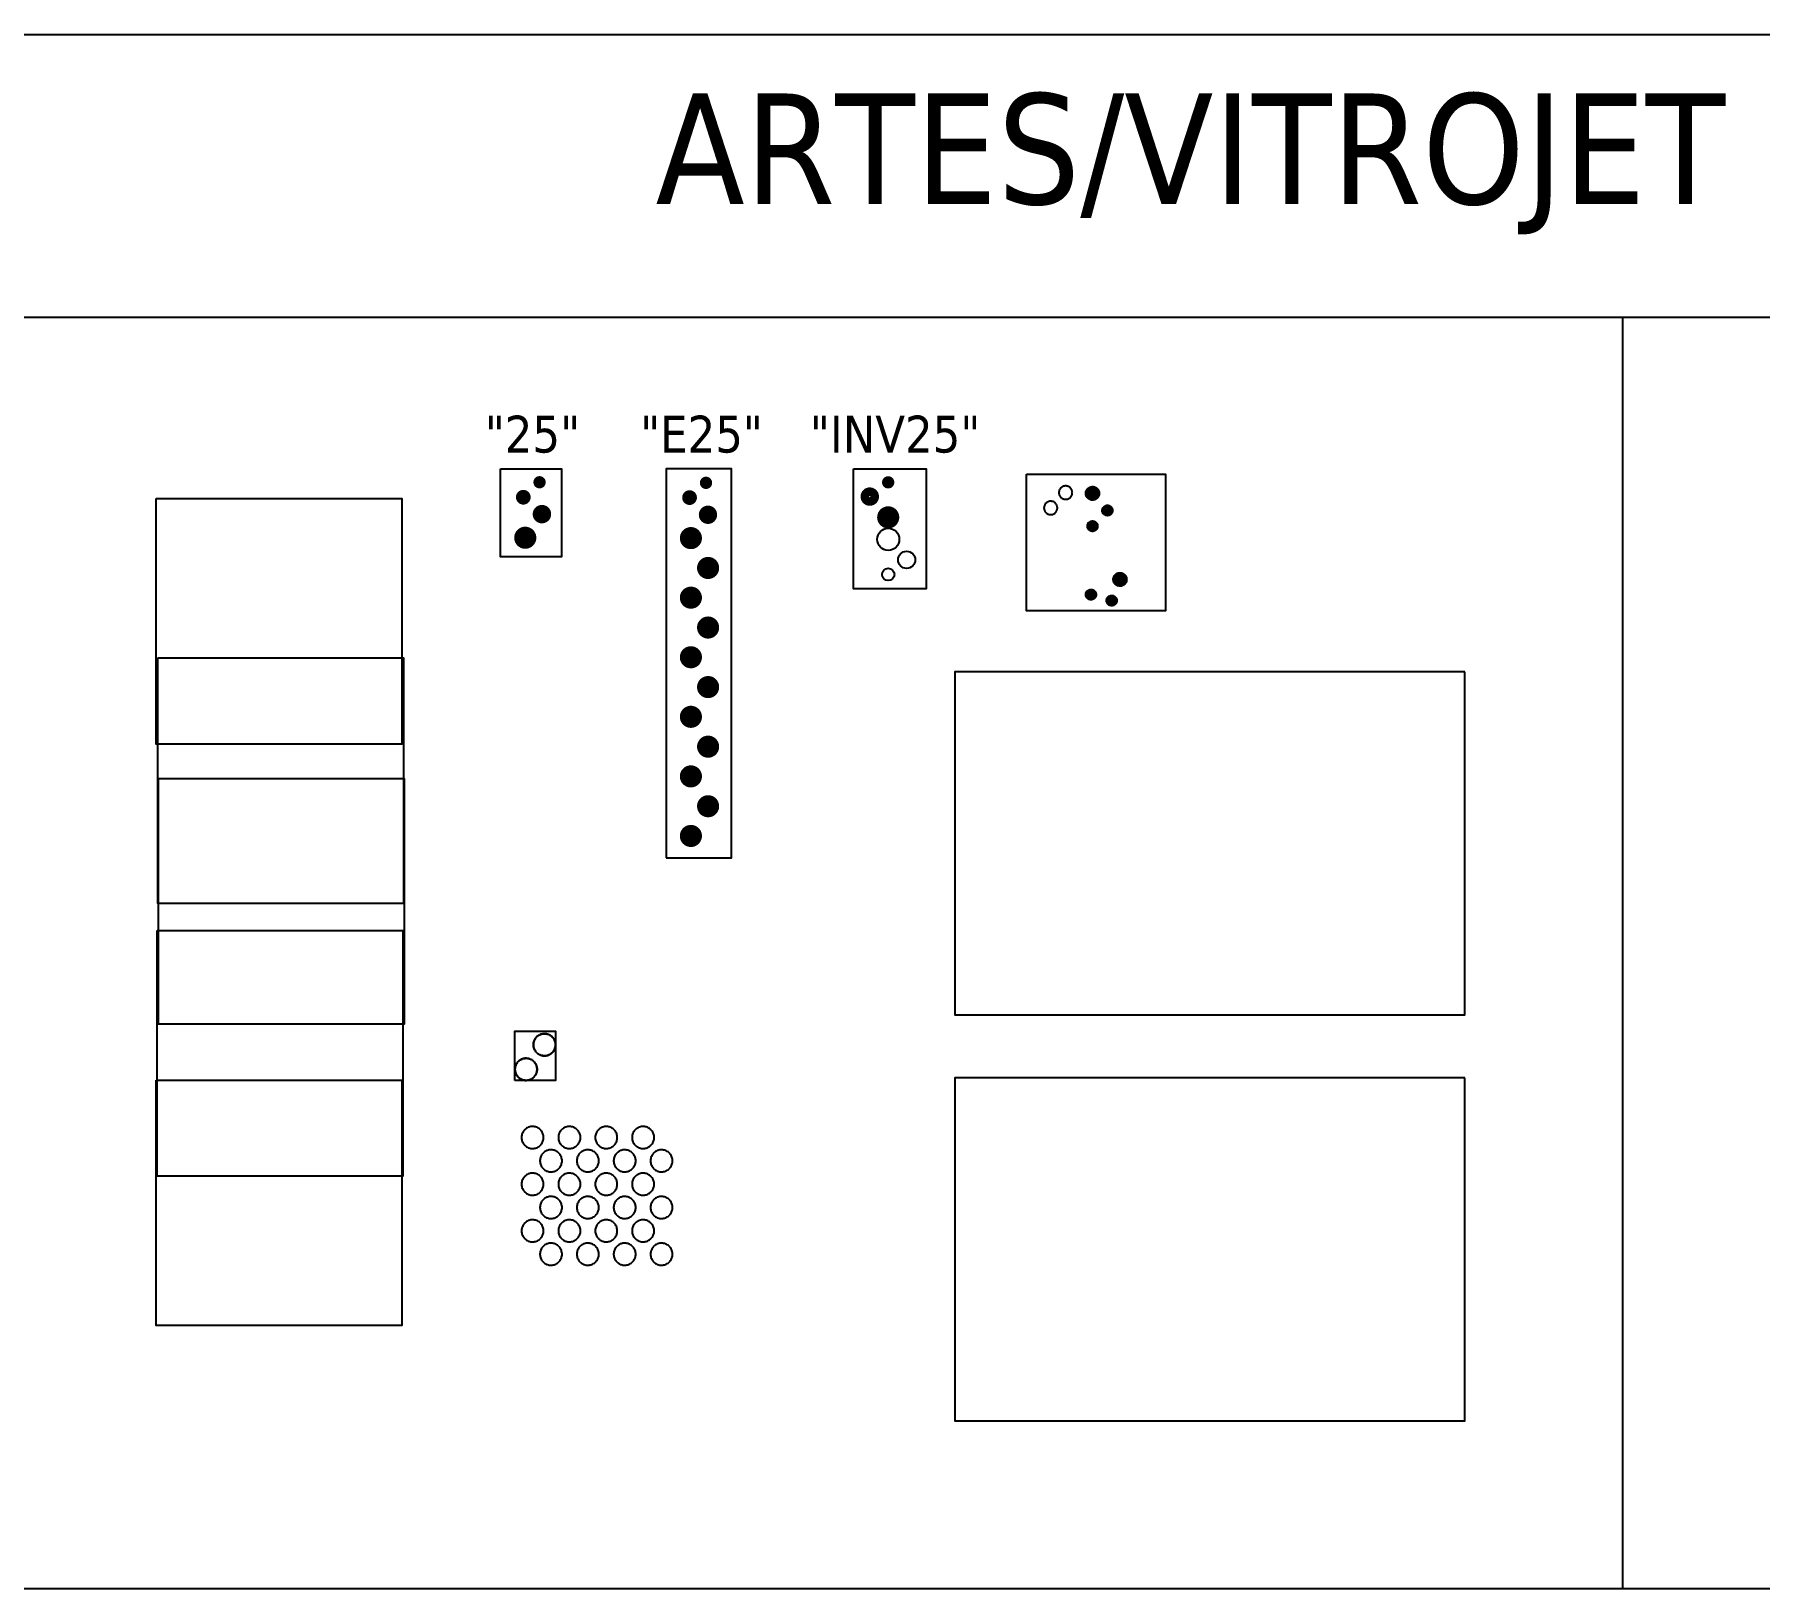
# Model space of a CAD drawing. Header units: millimetres. Extents: x -594 to -135, y 0 to 127.
# Drawn here: x -453.6 to -313.2, y 0 to 126.5 of the extents above; entities that cross this region are included whole.
import ezdxf

# ---------------------------------------------------------------- set-up
doc = ezdxf.new("R2010")
doc.units = ezdxf.units.MM
for name, color, linetype in [('contour', 7, 'Continuous'), ('Default', 7, 'Continuous'), ('LOGO2', 7, 'Continuous'), ('PEQUEÑO', 7, 'Continuous'), ('PLANES', 7, 'Continuous')]:
    doc.layers.add(name, color=color, linetype=linetype)
for name, color, linetype, true_color in [('K', 5, 'Continuous', 0x0000ff), ('K2', 3, 'Continuous', 0x00ff00), ('K3', 1, 'Continuous', 0xff0000), ('LOGO1', 7, 'Continuous', 0x9f9483)]:
    doc.layers.add(name, color=color, linetype=linetype, true_color=true_color)
doc.styles.add('Tahoma Regular', font='tahoma.ttf')

# ---------------------------------------------------------------- blocks, each defined once
blk = doc.blocks.new('25')
at = {"layer": 'K3'}
for points, const_width in [([(-1.05, 0.81, 1), (-0.45, 0.81, 1)], 0.6), ([(0.34, 2.01, 1), (0.84, 2.01, 1)], 0.5), ([(0.37, -0.59, 1), (1.12, -0.59, 1)], 0.75), ([(-1.09, -2.49, 1), (-0.19, -2.49, 1)], 0.9)]:
    blk.add_lwpolyline(points, format="xyb", close=True, dxfattribs=dict(at, const_width=const_width))
blk = doc.blocks.new('3')
at = {"layer": 'K3'}
for points in [[(0.42, 3.22), (0.42, 3.25), (0.42, 3.29), (0.41, 3.32), (0.4, 3.36), (0.39, 3.39), (0.37, 3.42), (0.35, 3.46), (0.33, 3.48), (0.3, 3.51), (0.28, 3.54), (0.25, 3.56), (0.22, 3.58), (0.19, 3.6), (0.15, 3.61), (0.12, 3.62), (0.08, 3.63), (0.05, 3.64), (0.01, 3.64), (-0.03, 3.64), (-0.06, 3.63), (-0.1, 3.63), (-0.13, 3.62), (-0.17, 3.6), (-0.2, 3.59), (-0.23, 3.57), (-0.26, 3.55), (-0.29, 3.52), (-0.32, 3.5), (-0.34, 3.47), (-0.36, 3.44), (-0.38, 3.41), (-0.39, 3.38), (-0.41, 3.34), (-0.41, 3.31), (-0.42, 3.27), (-0.42, 3.23), (-0.42, 3.2), (-0.42, 3.16), (-0.41, 3.12), (-0.41, 3.09), (-0.39, 3.05), (-0.38, 3.02), (-0.36, 2.99), (-0.34, 2.96), (-0.32, 2.93), (-0.29, 2.91), (-0.26, 2.88), (-0.23, 2.86), (-0.2, 2.84), (-0.17, 2.83), (-0.13, 2.81), (-0.1, 2.8), (-0.06, 2.8), (-0.03, 2.79), (0.01, 2.79), (0.05, 2.79), (0.08, 2.8), (0.12, 2.81), (0.15, 2.82), (0.19, 2.83), (0.22, 2.85), (0.25, 2.87), (0.28, 2.89), (0.3, 2.92), (0.33, 2.95), (0.35, 2.97), (0.37, 3.01), (0.39, 3.04), (0.4, 3.07), (0.41, 3.11), (0.42, 3.14), (0.42, 3.18)], [(1.64, 1.94), (1.64, 1.98), (1.63, 2.01), (1.62, 2.05), (1.61, 2.08), (1.6, 2.12), (1.58, 2.15), (1.56, 2.18), (1.54, 2.21), (1.52, 2.24), (1.49, 2.26), (1.46, 2.29), (1.43, 2.31), (1.4, 2.32), (1.37, 2.34), (1.33, 2.35), (1.29, 2.36), (1.26, 2.36), (1.22, 2.37), (1.19, 2.36), (1.15, 2.36), (1.11, 2.35), (1.08, 2.34), (1.04, 2.33), (1.01, 2.31), (0.98, 2.3), (0.95, 2.27), (0.92, 2.25), (0.9, 2.22), (0.87, 2.2), (0.85, 2.17), (0.84, 2.13), (0.82, 2.1), (0.81, 2.07), (0.8, 2.03), (0.79, 2), (0.79, 1.96), (0.79, 1.92), (0.79, 1.89), (0.8, 1.85), (0.81, 1.82), (0.82, 1.78), (0.84, 1.75), (0.85, 1.72), (0.87, 1.69), (0.9, 1.66), (0.92, 1.63), (0.95, 1.61), (0.98, 1.59), (1.01, 1.57), (1.04, 1.55), (1.08, 1.54), (1.11, 1.53), (1.15, 1.52), (1.19, 1.52), (1.22, 1.52), (1.26, 1.52), (1.29, 1.52), (1.33, 1.53), (1.37, 1.54), (1.4, 1.56), (1.43, 1.58), (1.46, 1.6), (1.49, 1.62), (1.52, 1.64), (1.54, 1.67), (1.56, 1.7), (1.58, 1.73), (1.6, 1.76), (1.61, 1.8), (1.62, 1.83), (1.63, 1.87), (1.64, 1.9)], [(0.55, 0.55), (0.54, 0.59), (0.54, 0.64), (0.53, 0.69), (0.51, 0.73), (0.5, 0.77), (0.47, 0.82), (0.45, 0.86), (0.42, 0.89), (0.39, 0.93), (0.36, 0.96), (0.32, 0.99), (0.28, 1.01), (0.24, 1.04), (0.2, 1.06), (0.15, 1.07), (0.11, 1.08), (0.06, 1.09), (0.01, 1.09), (-0.04, 1.09), (-0.08, 1.09), (-0.13, 1.08), (-0.17, 1.06), (-0.22, 1.05), (-0.26, 1.03), (-0.3, 1), (-0.34, 0.97), (-0.37, 0.94), (-0.41, 0.91), (-0.44, 0.87), (-0.46, 0.84), (-0.49, 0.79), (-0.51, 0.75), (-0.52, 0.71), (-0.53, 0.66), (-0.54, 0.62), (-0.55, 0.57), (-0.55, 0.52), (-0.54, 0.48), (-0.53, 0.43), (-0.52, 0.38), (-0.51, 0.34), (-0.49, 0.3), (-0.46, 0.26), (-0.44, 0.22), (-0.41, 0.18), (-0.37, 0.15), (-0.34, 0.12), (-0.3, 0.09), (-0.26, 0.07), (-0.22, 0.04), (-0.17, 0.03), (-0.13, 0.02), (-0.08, 0.01), (-0.04, 0), (0.01, 0), (0.06, 0), (0.11, 0.01), (0.15, 0.02), (0.2, 0.04), (0.24, 0.05), (0.28, 0.08), (0.32, 0.1), (0.36, 0.13), (0.39, 0.16), (0.42, 0.2), (0.45, 0.24), (0.47, 0.28), (0.5, 0.32), (0.51, 0.36), (0.53, 0.41), (0.54, 0.45), (0.54, 0.5)]]:
    blk.add_hatch(color=256, dxfattribs=at).paths.add_polyline_path(points, flags=0)
for points in [[(0.42, 3.22), (0.42, 3.25), (0.42, 3.29), (0.41, 3.32), (0.4, 3.36), (0.39, 3.39), (0.37, 3.42), (0.35, 3.46), (0.33, 3.48), (0.3, 3.51), (0.28, 3.54), (0.25, 3.56), (0.22, 3.58), (0.19, 3.6), (0.15, 3.61), (0.12, 3.62), (0.08, 3.63), (0.05, 3.64), (0.01, 3.64), (-0.03, 3.64), (-0.06, 3.63), (-0.1, 3.63), (-0.13, 3.62), (-0.17, 3.6), (-0.2, 3.59), (-0.23, 3.57), (-0.26, 3.55), (-0.29, 3.52), (-0.32, 3.5), (-0.34, 3.47), (-0.36, 3.44), (-0.38, 3.41), (-0.39, 3.38), (-0.41, 3.34), (-0.41, 3.31), (-0.42, 3.27), (-0.42, 3.23), (-0.42, 3.2), (-0.42, 3.16), (-0.41, 3.12), (-0.41, 3.09), (-0.39, 3.05), (-0.38, 3.02), (-0.36, 2.99), (-0.34, 2.96), (-0.32, 2.93), (-0.29, 2.91), (-0.26, 2.88), (-0.23, 2.86), (-0.2, 2.84), (-0.17, 2.83), (-0.13, 2.81), (-0.1, 2.8), (-0.06, 2.8), (-0.03, 2.79), (0.01, 2.79), (0.05, 2.79), (0.08, 2.8), (0.12, 2.81), (0.15, 2.82), (0.19, 2.83), (0.22, 2.85), (0.25, 2.87), (0.28, 2.89), (0.3, 2.92), (0.33, 2.95), (0.35, 2.97), (0.37, 3.01), (0.39, 3.04), (0.4, 3.07), (0.41, 3.11), (0.42, 3.14), (0.42, 3.18)], [(1.64, 1.94), (1.64, 1.98), (1.63, 2.01), (1.62, 2.05), (1.61, 2.08), (1.6, 2.12), (1.58, 2.15), (1.56, 2.18), (1.54, 2.21), (1.52, 2.24), (1.49, 2.26), (1.46, 2.29), (1.43, 2.31), (1.4, 2.32), (1.37, 2.34), (1.33, 2.35), (1.29, 2.36), (1.26, 2.36), (1.22, 2.37), (1.19, 2.36), (1.15, 2.36), (1.11, 2.35), (1.08, 2.34), (1.04, 2.33), (1.01, 2.31), (0.98, 2.3), (0.95, 2.27), (0.92, 2.25), (0.9, 2.22), (0.87, 2.2), (0.85, 2.17), (0.84, 2.13), (0.82, 2.1), (0.81, 2.07), (0.8, 2.03), (0.79, 2), (0.79, 1.96), (0.79, 1.92), (0.79, 1.89), (0.8, 1.85), (0.81, 1.82), (0.82, 1.78), (0.84, 1.75), (0.85, 1.72), (0.87, 1.69), (0.9, 1.66), (0.92, 1.63), (0.95, 1.61), (0.98, 1.59), (1.01, 1.57), (1.04, 1.55), (1.08, 1.54), (1.11, 1.53), (1.15, 1.52), (1.19, 1.52), (1.22, 1.52), (1.26, 1.52), (1.29, 1.52), (1.33, 1.53), (1.37, 1.54), (1.4, 1.56), (1.43, 1.58), (1.46, 1.6), (1.49, 1.62), (1.52, 1.64), (1.54, 1.67), (1.56, 1.7), (1.58, 1.73), (1.6, 1.76), (1.61, 1.8), (1.62, 1.83), (1.63, 1.87), (1.64, 1.9)], [(0.55, 0.55), (0.54, 0.59), (0.54, 0.64), (0.53, 0.69), (0.51, 0.73), (0.5, 0.77), (0.47, 0.82), (0.45, 0.86), (0.42, 0.89), (0.39, 0.93), (0.36, 0.96), (0.32, 0.99), (0.28, 1.01), (0.24, 1.04), (0.2, 1.06), (0.15, 1.07), (0.11, 1.08), (0.06, 1.09), (0.01, 1.09), (-0.04, 1.09), (-0.08, 1.09), (-0.13, 1.08), (-0.17, 1.06), (-0.22, 1.05), (-0.26, 1.03), (-0.3, 1), (-0.34, 0.97), (-0.37, 0.94), (-0.41, 0.91), (-0.44, 0.87), (-0.46, 0.84), (-0.49, 0.79), (-0.51, 0.75), (-0.52, 0.71), (-0.53, 0.66), (-0.54, 0.62), (-0.55, 0.57), (-0.55, 0.52), (-0.54, 0.48), (-0.53, 0.43), (-0.52, 0.38), (-0.51, 0.34), (-0.49, 0.3), (-0.46, 0.26), (-0.44, 0.22), (-0.41, 0.18), (-0.37, 0.15), (-0.34, 0.12), (-0.3, 0.09), (-0.26, 0.07), (-0.22, 0.04), (-0.17, 0.03), (-0.13, 0.02), (-0.08, 0.01), (-0.04, 0), (0.01, 0), (0.06, 0), (0.11, 0.01), (0.15, 0.02), (0.2, 0.04), (0.24, 0.05), (0.28, 0.08), (0.32, 0.1), (0.36, 0.13), (0.39, 0.16), (0.42, 0.2), (0.45, 0.24), (0.47, 0.28), (0.5, 0.32), (0.51, 0.36), (0.53, 0.41), (0.54, 0.45), (0.54, 0.5)]]:
    blk.add_lwpolyline(points, close=True, dxfattribs=at)
blk = doc.blocks.new('2')
at = {"layer": 'PLANES'}
for points in [[(-0.67, -1.81), (-0.67, -1.77), (-0.68, -1.72), (-0.69, -1.67), (-0.7, -1.63), (-0.72, -1.58), (-0.74, -1.54), (-0.76, -1.5), (-0.79, -1.47), (-0.82, -1.43), (-0.86, -1.4), (-0.89, -1.37), (-0.93, -1.34), (-0.97, -1.32), (-1.02, -1.3), (-1.06, -1.29), (-1.11, -1.28), (-1.15, -1.27), (-1.2, -1.27), (-1.25, -1.27), (-1.3, -1.27), (-1.34, -1.28), (-1.39, -1.29), (-1.43, -1.31), (-1.47, -1.33), (-1.51, -1.36), (-1.55, -1.38), (-1.59, -1.41), (-1.62, -1.45), (-1.65, -1.48), (-1.68, -1.52), (-1.7, -1.56), (-1.72, -1.61), (-1.73, -1.65), (-1.75, -1.7), (-1.75, -1.74), (-1.76, -1.79), (-1.76, -1.84), (-1.75, -1.88), (-1.75, -1.93), (-1.73, -1.97), (-1.72, -2.02), (-1.7, -2.06), (-1.68, -2.1), (-1.65, -2.14), (-1.62, -2.18), (-1.59, -2.21), (-1.55, -2.24), (-1.51, -2.27), (-1.47, -2.29), (-1.43, -2.31), (-1.39, -2.33), (-1.34, -2.34), (-1.3, -2.35), (-1.25, -2.36), (-1.2, -2.36), (-1.15, -2.36), (-1.11, -2.35), (-1.06, -2.34), (-1.02, -2.32), (-0.97, -2.3), (-0.93, -2.28), (-0.89, -2.26), (-0.86, -2.23), (-0.82, -2.19), (-0.79, -2.16), (-0.76, -2.12), (-0.74, -2.08), (-0.72, -2.04), (-0.7, -2), (-0.69, -1.95), (-0.68, -1.91), (-0.67, -1.86)], [(0.55, -0.57), (0.54, -0.52), (0.54, -0.47), (0.53, -0.43), (0.51, -0.38), (0.5, -0.34), (0.47, -0.3), (0.45, -0.26), (0.42, -0.22), (0.39, -0.18), (0.36, -0.15), (0.32, -0.12), (0.28, -0.1), (0.24, -0.07), (0.2, -0.06), (0.15, -0.04), (0.11, -0.03), (0.06, -0.02), (0.01, -0.02), (-0.04, -0.02), (-0.08, -0.03), (-0.13, -0.04), (-0.17, -0.05), (-0.22, -0.06), (-0.26, -0.09), (-0.3, -0.11), (-0.34, -0.14), (-0.37, -0.17), (-0.41, -0.2), (-0.44, -0.24), (-0.46, -0.28), (-0.49, -0.32), (-0.51, -0.36), (-0.52, -0.4), (-0.53, -0.45), (-0.54, -0.5), (-0.55, -0.54), (-0.55, -0.59), (-0.54, -0.64), (-0.53, -0.68), (-0.52, -0.73), (-0.51, -0.77), (-0.49, -0.81), (-0.46, -0.86), (-0.44, -0.89), (-0.41, -0.93), (-0.37, -0.96), (-0.34, -0.99), (-0.3, -1.02), (-0.26, -1.05), (-0.22, -1.07), (-0.17, -1.08), (-0.13, -1.1), (-0.08, -1.11), (-0.04, -1.11), (0.01, -1.11), (0.06, -1.11), (0.11, -1.1), (0.15, -1.09), (0.2, -1.08), (0.24, -1.06), (0.28, -1.03), (0.32, -1.01), (0.36, -0.98), (0.39, -0.95), (0.42, -0.91), (0.45, -0.88), (0.47, -0.84), (0.5, -0.79), (0.51, -0.75), (0.53, -0.71), (0.54, -0.66), (0.54, -0.61)]]:
    blk.add_lwpolyline(points, close=True, dxfattribs=at)
blk = doc.blocks.new('121')
at = {"color": 0, "linetype": 'ByBlock', "lineweight": -2}
for points in [[(0, 0), (0, 4), (3.3, 4), (3.3, 0)], [(3.3, 2.9), (3.3, 2.98), (3.29, 3.05), (3.27, 3.13), (3.25, 3.2), (3.22, 3.28), (3.18, 3.34), (3.14, 3.41), (3.09, 3.47), (3.04, 3.53), (2.99, 3.58), (2.93, 3.63), (2.86, 3.67), (2.79, 3.71), (2.72, 3.74), (2.65, 3.77), (2.57, 3.78), (2.5, 3.79), (2.42, 3.8), (2.34, 3.8), (2.26, 3.79), (2.19, 3.77), (2.11, 3.75), (2.04, 3.73), (1.97, 3.69), (1.91, 3.65), (1.84, 3.61), (1.78, 3.56), (1.73, 3.5), (1.68, 3.44), (1.64, 3.38), (1.6, 3.31), (1.57, 3.24), (1.54, 3.17), (1.52, 3.09), (1.51, 3.02), (1.5, 2.94), (1.5, 2.86), (1.51, 2.78), (1.52, 2.71), (1.54, 2.63), (1.57, 2.56), (1.6, 2.49), (1.64, 2.42), (1.68, 2.36), (1.73, 2.3), (1.78, 2.24), (1.84, 2.19), (1.91, 2.15), (1.97, 2.11), (2.04, 2.07), (2.11, 2.05), (2.19, 2.03), (2.26, 2.01), (2.34, 2), (2.42, 2), (2.5, 2.01), (2.57, 2.02), (2.65, 2.03), (2.72, 2.06), (2.79, 2.09), (2.86, 2.13), (2.93, 2.17), (2.99, 2.22), (3.04, 2.27), (3.09, 2.33), (3.14, 2.39), (3.18, 2.46), (3.22, 2.52), (3.25, 2.6), (3.27, 2.67), (3.29, 2.75), (3.3, 2.82)], [(1.5, 2.9), (1.5, 2.98), (1.51, 3.05), (1.53, 3.13), (1.55, 3.2), (1.58, 3.28), (1.62, 3.34), (1.66, 3.41), (1.71, 3.47), (1.76, 3.53), (1.81, 3.58), (1.87, 3.63), (1.94, 3.67), (2.01, 3.71), (2.08, 3.74), (2.15, 3.77), (2.23, 3.78), (2.3, 3.79), (2.38, 3.8), (2.46, 3.8), (2.54, 3.79), (2.61, 3.77), (2.69, 3.75), (2.76, 3.73), (2.83, 3.69), (2.89, 3.65), (2.96, 3.61), (3.02, 3.56), (3.07, 3.5), (3.12, 3.44), (3.16, 3.38), (3.2, 3.31), (3.23, 3.24), (3.26, 3.17), (3.28, 3.09), (3.29, 3.02), (3.3, 2.94), (3.3, 2.86), (3.29, 2.78), (3.28, 2.71), (3.26, 2.63), (3.23, 2.56), (3.2, 2.49), (3.16, 2.42), (3.12, 2.36), (3.07, 2.3), (3.02, 2.24), (2.96, 2.19), (2.89, 2.15), (2.83, 2.11), (2.76, 2.07), (2.69, 2.05), (2.61, 2.03), (2.54, 2.01), (2.46, 2), (2.38, 2), (2.3, 2.01), (2.23, 2.02), (2.15, 2.03), (2.08, 2.06), (2.01, 2.09), (1.94, 2.13), (1.87, 2.17), (1.81, 2.22), (1.76, 2.27), (1.71, 2.33), (1.66, 2.39), (1.62, 2.46), (1.58, 2.52), (1.55, 2.6), (1.53, 2.67), (1.51, 2.75), (1.5, 2.82)], [(1.8, 0.9), (1.8, 0.98), (1.79, 1.05), (1.77, 1.13), (1.75, 1.2), (1.72, 1.28), (1.68, 1.34), (1.64, 1.41), (1.59, 1.47), (1.54, 1.53), (1.49, 1.58), (1.43, 1.63), (1.36, 1.67), (1.29, 1.71), (1.22, 1.74), (1.15, 1.77), (1.07, 1.78), (1, 1.79), (0.92, 1.8), (0.84, 1.8), (0.76, 1.79), (0.69, 1.77), (0.61, 1.75), (0.54, 1.73), (0.47, 1.69), (0.41, 1.65), (0.34, 1.61), (0.28, 1.56), (0.23, 1.5), (0.18, 1.44), (0.14, 1.38), (0.1, 1.31), (0.07, 1.24), (0.04, 1.17), (0.02, 1.09), (0.01, 1.02), (0, 0.94), (0, 0.86), (0.01, 0.78), (0.02, 0.71), (0.04, 0.63), (0.07, 0.56), (0.1, 0.49), (0.14, 0.42), (0.18, 0.36), (0.23, 0.3), (0.28, 0.24), (0.34, 0.19), (0.41, 0.15), (0.47, 0.11), (0.54, 0.07), (0.61, 0.05), (0.69, 0.03), (0.76, 0.01), (0.84, 0), (0.92, 0), (1, 0.01), (1.07, 0.02), (1.15, 0.03), (1.22, 0.06), (1.29, 0.09), (1.36, 0.13), (1.43, 0.17), (1.49, 0.22), (1.54, 0.27), (1.59, 0.33), (1.64, 0.39), (1.68, 0.46), (1.72, 0.52), (1.75, 0.6), (1.77, 0.67), (1.79, 0.75), (1.8, 0.82)], [(0, 0.9), (0, 0.98), (0.01, 1.05), (0.03, 1.13), (0.05, 1.2), (0.08, 1.28), (0.12, 1.34), (0.16, 1.41), (0.21, 1.47), (0.26, 1.53), (0.31, 1.58), (0.37, 1.63), (0.44, 1.67), (0.51, 1.71), (0.58, 1.74), (0.65, 1.77), (0.73, 1.78), (0.8, 1.79), (0.88, 1.8), (0.96, 1.8), (1.04, 1.79), (1.11, 1.77), (1.19, 1.75), (1.26, 1.73), (1.33, 1.69), (1.39, 1.65), (1.46, 1.61), (1.52, 1.56), (1.57, 1.5), (1.62, 1.44), (1.66, 1.38), (1.7, 1.31), (1.73, 1.24), (1.76, 1.17), (1.78, 1.09), (1.79, 1.02), (1.8, 0.94), (1.8, 0.86), (1.79, 0.78), (1.78, 0.71), (1.76, 0.63), (1.73, 0.56), (1.7, 0.49), (1.66, 0.42), (1.62, 0.36), (1.57, 0.3), (1.52, 0.24), (1.46, 0.19), (1.39, 0.15), (1.33, 0.11), (1.26, 0.07), (1.19, 0.05), (1.11, 0.03), (1.04, 0.01), (0.96, 0), (0.88, 0), (0.8, 0.01), (0.73, 0.02), (0.65, 0.03), (0.58, 0.06), (0.51, 0.09), (0.44, 0.13), (0.37, 0.17), (0.31, 0.22), (0.26, 0.27), (0.21, 0.33), (0.16, 0.39), (0.12, 0.46), (0.08, 0.52), (0.05, 0.6), (0.03, 0.67), (0.01, 0.75), (0, 0.82)]]:
    blk.add_lwpolyline(points, close=True, dxfattribs=at)
blk = doc.blocks.new('U28')
at = {"layer": 'PLANES'}
for points in [[(0.15, 0.95), (0.15, 1.03), (0.14, 1.1), (0.12, 1.18), (0.1, 1.25), (0.07, 1.33), (0.03, 1.39), (-0.01, 1.46), (-0.06, 1.52), (-0.11, 1.58), (-0.16, 1.63), (-0.22, 1.68), (-0.29, 1.72), (-0.36, 1.76), (-0.43, 1.79), (-0.5, 1.82), (-0.58, 1.83), (-0.65, 1.84), (-0.73, 1.85), (-0.81, 1.85), (-0.89, 1.84), (-0.96, 1.82), (-1.04, 1.8), (-1.11, 1.78), (-1.18, 1.74), (-1.24, 1.7), (-1.31, 1.66), (-1.37, 1.61), (-1.42, 1.55), (-1.47, 1.49), (-1.51, 1.43), (-1.55, 1.36), (-1.58, 1.29), (-1.61, 1.22), (-1.63, 1.14), (-1.64, 1.07), (-1.65, 0.99), (-1.65, 0.91), (-1.64, 0.83), (-1.63, 0.76), (-1.61, 0.68), (-1.58, 0.61), (-1.55, 0.54), (-1.51, 0.47), (-1.47, 0.41), (-1.42, 0.35), (-1.37, 0.29), (-1.31, 0.24), (-1.24, 0.2), (-1.18, 0.16), (-1.11, 0.12), (-1.04, 0.1), (-0.96, 0.08), (-0.89, 0.06), (-0.81, 0.05), (-0.73, 0.05), (-0.65, 0.06), (-0.58, 0.07), (-0.5, 0.08), (-0.43, 0.11), (-0.36, 0.14), (-0.29, 0.18), (-0.22, 0.22), (-0.16, 0.27), (-0.11, 0.32), (-0.06, 0.38), (-0.01, 0.44), (0.03, 0.51), (0.07, 0.57), (0.1, 0.65), (0.12, 0.72), (0.14, 0.8), (0.15, 0.87)], [(1.65, -0.95), (1.65, -0.87), (1.64, -0.8), (1.62, -0.72), (1.6, -0.65), (1.57, -0.57), (1.53, -0.51), (1.49, -0.44), (1.44, -0.38), (1.39, -0.32), (1.34, -0.27), (1.28, -0.22), (1.21, -0.18), (1.14, -0.14), (1.07, -0.11), (1, -0.08), (0.92, -0.07), (0.85, -0.06), (0.77, -0.05), (0.69, -0.05), (0.61, -0.06), (0.54, -0.08), (0.46, -0.1), (0.39, -0.12), (0.32, -0.16), (0.26, -0.2), (0.19, -0.24), (0.13, -0.29), (0.08, -0.35), (0.03, -0.41), (-0.01, -0.47), (-0.05, -0.54), (-0.08, -0.61), (-0.11, -0.68), (-0.13, -0.76), (-0.14, -0.83), (-0.15, -0.91), (-0.15, -0.99), (-0.14, -1.07), (-0.13, -1.14), (-0.11, -1.22), (-0.08, -1.29), (-0.05, -1.36), (-0.01, -1.43), (0.03, -1.49), (0.08, -1.55), (0.13, -1.61), (0.19, -1.66), (0.26, -1.7), (0.32, -1.74), (0.39, -1.78), (0.46, -1.8), (0.54, -1.82), (0.61, -1.84), (0.69, -1.85), (0.77, -1.85), (0.85, -1.84), (0.92, -1.83), (1, -1.82), (1.07, -1.79), (1.14, -1.76), (1.21, -1.72), (1.28, -1.68), (1.34, -1.63), (1.39, -1.58), (1.44, -1.52), (1.49, -1.46), (1.53, -1.39), (1.57, -1.33), (1.6, -1.25), (1.62, -1.18), (1.64, -1.1), (1.65, -1.03)]]:
    blk.add_lwpolyline(points, close=True, dxfattribs=at)
blk = doc.blocks.new('U30')
at = {"color": 0, "linetype": 'ByBlock', "lineweight": -2}
for p in [(0, 7.6), (3, 7.6), (6, 7.6), (9, 7.6), (0, 3.8), (3, 3.8), (6, 3.8), (9, 3.8), (0, 0), (3, 0), (6, 0), (9, 0)]:
    blk.add_blockref('U28', p, dxfattribs=at)
blk = doc.blocks.new('E25')
at = {"layer": 'K3'}
for points, const_width in [([(-1.05, 0.81, 1), (-0.45, 0.81, 1)], 0.6), ([(0.34, 2.01, 1), (0.84, 2.01, 1)], 0.5), ([(0.38, -0.59, 1), (1.12, -0.59, 1)], 0.75), ([(-1.09, -2.49, 1), (-0.19, -2.49, 1)], 0.9), ([(0.31, -4.92, 1), (1.21, -4.92, 1)], 0.9), ([(-1.09, -7.34, 1), (-0.19, -7.34, 1)], 0.9), ([(0.31, -9.77, 1), (1.21, -9.77, 1)], 0.9), ([(-1.09, -12.19, 1), (-0.19, -12.19, 1)], 0.9), ([(0.31, -14.62, 1), (1.21, -14.62, 1)], 0.9), ([(-1.09, -17.04, 1), (-0.19, -17.04, 1)], 0.9), ([(0.31, -19.47, 1), (1.21, -19.47, 1)], 0.9), ([(-1.09, -21.89, 1), (-0.19, -21.89, 1)], 0.9), ([(0.31, -24.32, 1), (1.21, -24.32, 1)], 0.9), ([(-1.09, -26.74, 1), (-0.19, -26.74, 1)], 0.9)]:
    blk.add_lwpolyline(points, format="xyb", close=True, dxfattribs=dict(at, const_width=const_width))
at = {"layer": 'PEQUEÑO', "color": 1}
blk.add_circle((0.59, 2.01), 0.25, dxfattribs=at)
blk = doc.blocks.new('1INV')
at = {"layer": 'K3'}
for centre, radius in [((401.3, 69.66), 0.9), ((402.8, 67.99), 0.7), ((401.3, 66.8), 0.5)]:
    blk.add_circle(centre, radius, dxfattribs=at)
blk = doc.blocks.new('INV25')
blk.add_line((-2.2, 2.59), (-2.2, 2.59))
blk.add_line((-2.2, 2.59), (-2.2, 2.59))
at = {"layer": 'K3'}
for points, const_width in [([(-0.25, 3.75, 1), (0.25, 3.75, 1)], 0.5), ([(-1.85, 2.59, 1), (-1.15, 2.59, 1)], 0.8), ([(-0.45, 0.9, 1), (0.45, 0.9, 1)], 0.9)]:
    blk.add_lwpolyline(points, format="xyb", close=True, dxfattribs=dict(at, const_width=const_width))
blk.add_blockref('1INV', (-401.3, -70.55))

msp = doc.modelspace()

# ---------------------------------------------------------------- linework, layer by layer
at = {"ltscale": 0.5}
for points in [[(-594.04, 126.52), (-134.59, 126.52)], [(-594.04, 103.52), (-134.59, 103.52)], [(-324.37, 103.52), (-324.37, 0)], [(-594.04, 0), (-134.59, 0)]]:
    msp.add_lwpolyline(points, dxfattribs=at)
for points in [[(-415.68, 91.15), (-410.72, 91.15), (-410.72, 84), (-415.68, 84)], [(-386.96, 91.15), (-381.03, 91.15), (-381.03, 81.39), (-386.96, 81.39)]]:
    msp.add_lwpolyline(points, close=True)
at = {"color": 3, "true_color": 0x00ff00}
msp.add_lwpolyline([(-372.88, 90.73), (-361.55, 90.73), (-361.55, 79.59), (-372.88, 79.59)], close=True, dxfattribs=at)
at = {"layer": 'contour', "color": 6, "true_color": 0xff00ff}
msp.add_lwpolyline([(-443.71, 88.74), (-423.71, 88.74), (-423.71, 68.74), (-443.71, 68.74)], close=True, dxfattribs=at)
at = {"layer": 'Default'}
msp.add_lwpolyline([(-402.2, 59.5), (-396.89, 59.5), (-396.89, 91.15), (-402.2, 91.15)], close=True, dxfattribs=at)
at = {"layer": 'K'}
msp.add_lwpolyline([(-443.63, 53.58), (-423.63, 53.58), (-423.63, 33.58), (-443.63, 33.58)], close=True, dxfattribs=at)
at = {"layer": 'K2'}
msp.add_lwpolyline([(-443.52, 65.94), (-423.52, 65.94), (-423.52, 45.94), (-443.52, 45.94)], close=True, dxfattribs=at)
at = {"layer": 'K3'}
msp.add_lwpolyline([(-443.72, 41.4), (-423.72, 41.4), (-423.72, 21.4), (-443.72, 21.4)], close=True, dxfattribs=at)
at = {"layer": 'LOGO1', "color": 5, "true_color": 0x0000ff}
msp.add_lwpolyline([(-337.2, 74.63), (-378.71, 74.62), (-378.71, 46.71), (-337.19, 46.71)], close=True, dxfattribs=at)
at = {"layer": 'LOGO2', "color": 1, "true_color": 0xff0000}
msp.add_lwpolyline([(-337.2, 41.58), (-378.71, 41.57), (-378.71, 13.66), (-337.19, 13.66)], close=True, dxfattribs=at)
at = {"layer": 'PLANES'}
msp.add_lwpolyline([(-443.59, 75.78), (-423.59, 75.78), (-423.59, 55.78), (-443.59, 55.78)], close=True, dxfattribs=at)

# ---------------------------------------------------------------- block references
for name, p in [('E25', (-399.55, 88.01)), ('INV25', (-384.13, 86.31)), ('121', (-414.51, 41.37)), ('U30', (-412.33, 28.17))]:
    msp.add_blockref(name, p)
at = {"layer": 'K3', "rotation": 0.8460354218462891}
msp.add_blockref('25', (-413.07, 88.05), dxfattribs=at)
at = {"layer": 'K3', "xscale": -1}
for p, rotation in [((-367.5, 89.71), 180), ((-364.78, 82.41), 117.643427405246)]:
    msp.add_blockref('3', p, dxfattribs=dict(at, rotation=rotation))
at = {"layer": 'PLANES'}
msp.add_blockref('2', (-369.69, 89.79), dxfattribs=at)

# ---------------------------------------------------------------- texts
at = {"char_height": 3, "width": 21.1444, "attachment_point": 1, "style": 'Tahoma Regular'}
for s, insert in [('"25"', (-416.97, 95.49)), ('"E25"', (-404.32, 95.49)), ('"INV25"', (-390.5, 95.49))]:
    msp.add_mtext(s, dxfattribs=dict(at, insert=insert))
at = {"layer": 'PLANES', "insert": (-403.07, 110.25), "char_height": 9, "width": 209.5508, "attachment_point": 7, "style": 'Tahoma Regular'}
msp.add_mtext('ARTES/VITROJET', dxfattribs=at)

doc.saveas('drawing.dxf')
